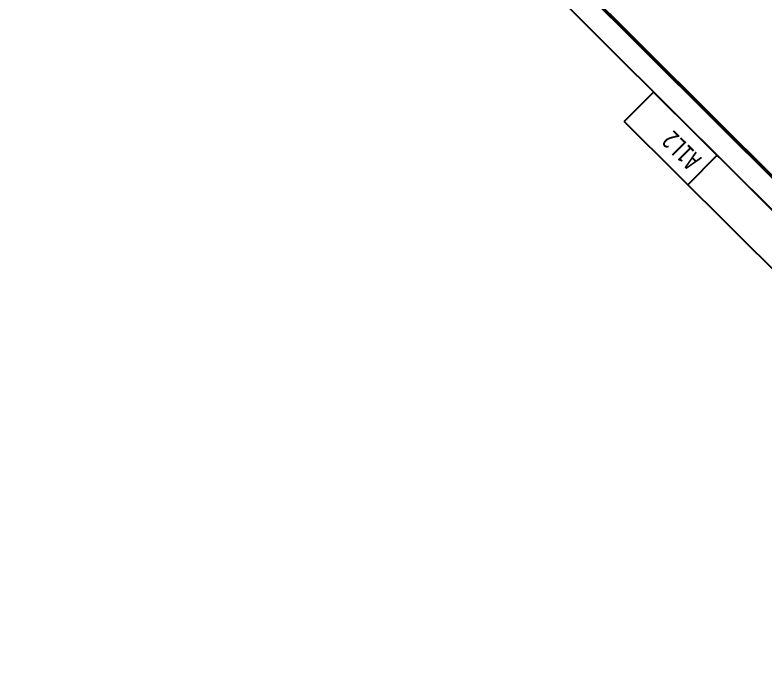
# Model space of a CAD drawing. Extents: x 517450926 to 520131079, y 3499134486 to 3500888201.
# Drawn here: x 518470698 to 518518356, y 3500217693 to 3500259995 of the extents above; entities that cross this region are included whole.
import ezdxf
from ezdxf.enums import TextEntityAlignment as Align

# ---------------------------------------------------------------- set-up
doc = ezdxf.new("R2010")
doc.units = 0
doc.header["$LTSCALE"] = 1000
doc.header["$MEASUREMENT"] = 0
doc.layers.get('0').update_dxf_attribs({"linetype": 'CONTINUOUS'})
doc.layers.add('C-SHET-SHET', color=144, linetype='CONTINUOUS')
doc.layers.add('内框', color=8, linetype='CONTINUOUS', plot=False)
doc.styles.get("Standard").update_dxf_attribs({"font": 'Tssdeng.shx', "bigfont": 'Tssdchn.shx'})
doc.styles.add('黑体', font='simhei.ttf')

# ---------------------------------------------------------------- blocks, each defined once
blk = doc.blocks.new('THAPE_A1L2_inner')
at = {"layer": '内框'}
for p, q in [((0, 611.6), (336, 611.6)), ((298.13, 594), (298.1, 611.6)), ((298.1, 611.6), (298.13, 594)), ((336, 594), (336, 611.6)), ((56, 594), (298.13, 594)), ((336, 594), (224, 594)), ((298.13, 594), (336, 594))]:
    blk.add_line(p, q, dxfattribs=at)
blk.add_lwpolyline([(0, 0), (1261, 0), (1261, 594), (0, 594)], close=True, dxfattribs=at)
at = {"layer": '内框', "const_width": 1.4}
blk.add_lwpolyline([(25, 584), (25, 10), (1251, 10), (1251, 584)], close=True, dxfattribs=at)
at = {"layer": '内框', "style": '黑体', "width": 0.8}
blk.add_text('A1L2', height=8, dxfattribs=at).set_placement((301.59, 599.3))
blk.add_attdef('内框名称', (58.89, 599.29), '', height=8, dxfattribs=at)
blk = doc.blocks.new('SH_THAPE_A1L2')
blk.add_lwpolyline([(0, 0), (1261, 0), (1261, 594), (0, 594)], close=True)
at = {"const_width": 1.4}
blk.add_lwpolyline([(25, 584), (25, 10), (1251, 10), (1251, 584)], close=True, dxfattribs=at)
blk.add_attdef('作废标记', text='', height=400).set_placement((658, 330.5), align=Align.MIDDLE_CENTER)

msp = doc.modelspace()

# ---------------------------------------------------------------- block references
at = {"layer": 'C-SHET-SHET', "xscale": 150, "yscale": 150, "zscale": 150, "rotation": 135.1572922948761}
msp.add_blockref('SH_THAPE_A1L2', (518609792.2772, 3500282741.2279), dxfattribs=at)
at = {"layer": '内框', "xscale": 149.9999999999999, "yscale": 149.9999999999999, "zscale": 149.9999999999999, "rotation": 135.1572922948763}
msp.add_blockref('THAPE_A1L2_inner', (518609792.2772, 3500282741.2279), dxfattribs=at)

doc.saveas('drawing.dxf')
